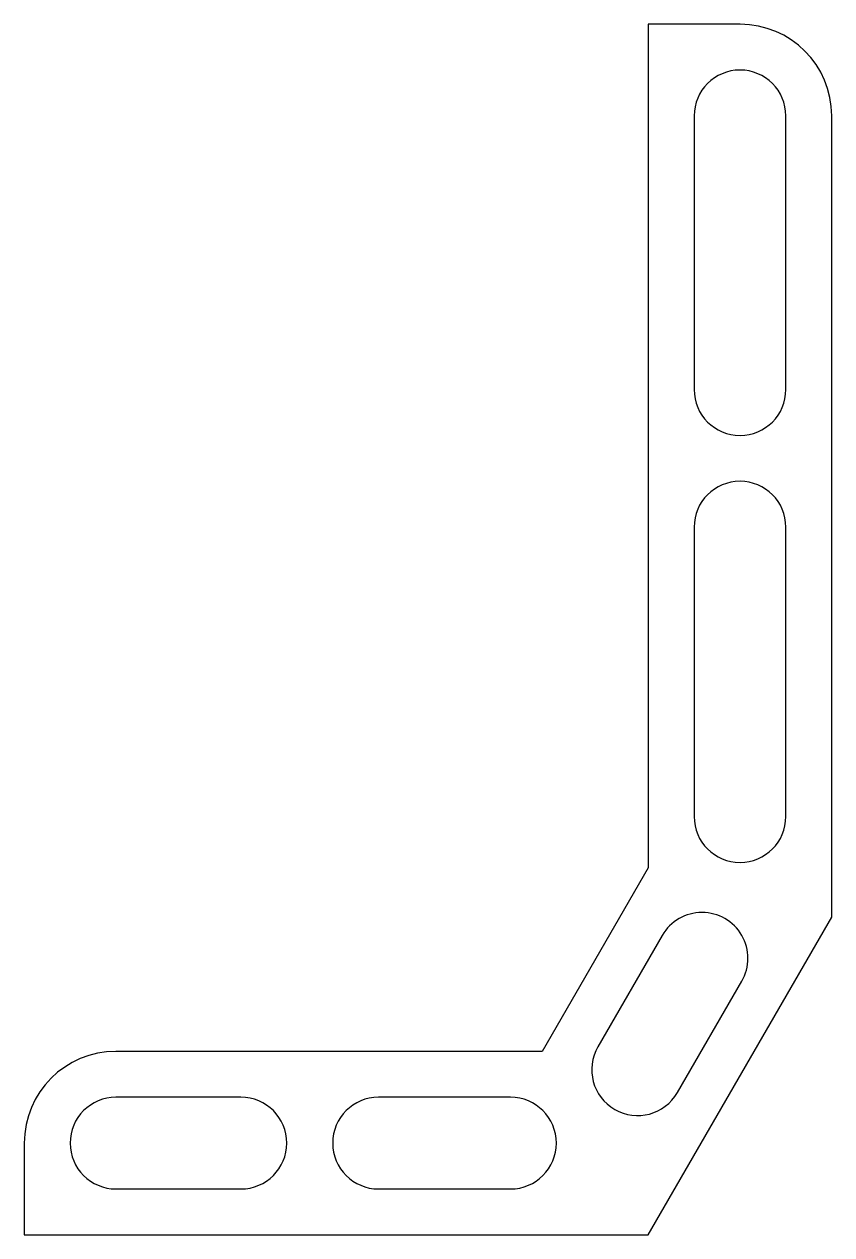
# Model space of a CAD drawing. Header units: millimetres. Extents: x -230 to -10, y 0 to 330.
import ezdxf

# ---------------------------------------------------------------- set-up
doc = ezdxf.new("R2010")
doc.units = ezdxf.units.MM

msp = doc.modelspace()

# ---------------------------------------------------------------- linework, layer by layer
at = {"color": 7, "linetype": 'Continuous', "lineweight": 25}
for p, q in [((-35, 330), (-60, 330)), ((-60, 330), (-60, 100)), ((-47.5, 305), (-47.5, 230.4)), ((-22.5, 230.4), (-22.5, 305)), ((-10, 86.6), (-10, 305)), ((-47.5, 192.9), (-47.5, 114.01)), ((-22.5, 114.01), (-22.5, 192.9)), ((-60, 100), (-88.87, 50)), ((-60, 0), (-10, 86.6)), ((-56.18, 81.62), (-73.71, 51.25)), ((-52.06, 38.75), (-34.53, 69.12)), ((-88.87, 50), (-205, 50)), ((-170.97, 37.5), (-205, 37.5)), ((-97.53, 37.5), (-133.47, 37.5)), ((-230, 25), (-230, 0)), ((-205, 12.5), (-170.97, 12.5)), ((-133.47, 12.5), (-97.53, 12.5)), ((-230, 0), (-60, 0))]:
    msp.add_line(p, q, dxfattribs=at)
for centre, radius, start, end in [((-35, 305), 25, 0, 90), ((-35, 305), 12.5, 0, 180), ((-35, 230.4), 12.5, 180, 0), ((-35, 192.9), 12.5, 0, 180), ((-35, 114.01), 12.5, 180, 0), ((-45.35, 75.37), 12.5, 330, 150), ((-205, 25), 25, 90, 180), ((-62.89, 45), 12.5, 150, 330), ((-205, 25), 12.5, 90, 270), ((-170.97, 25), 12.5, 270, 90), ((-133.47, 25), 12.5, 90, 270), ((-97.53, 25), 12.5, 270, 90)]:
    msp.add_arc(centre, radius, start, end, dxfattribs=at)

doc.saveas('drawing.dxf')
